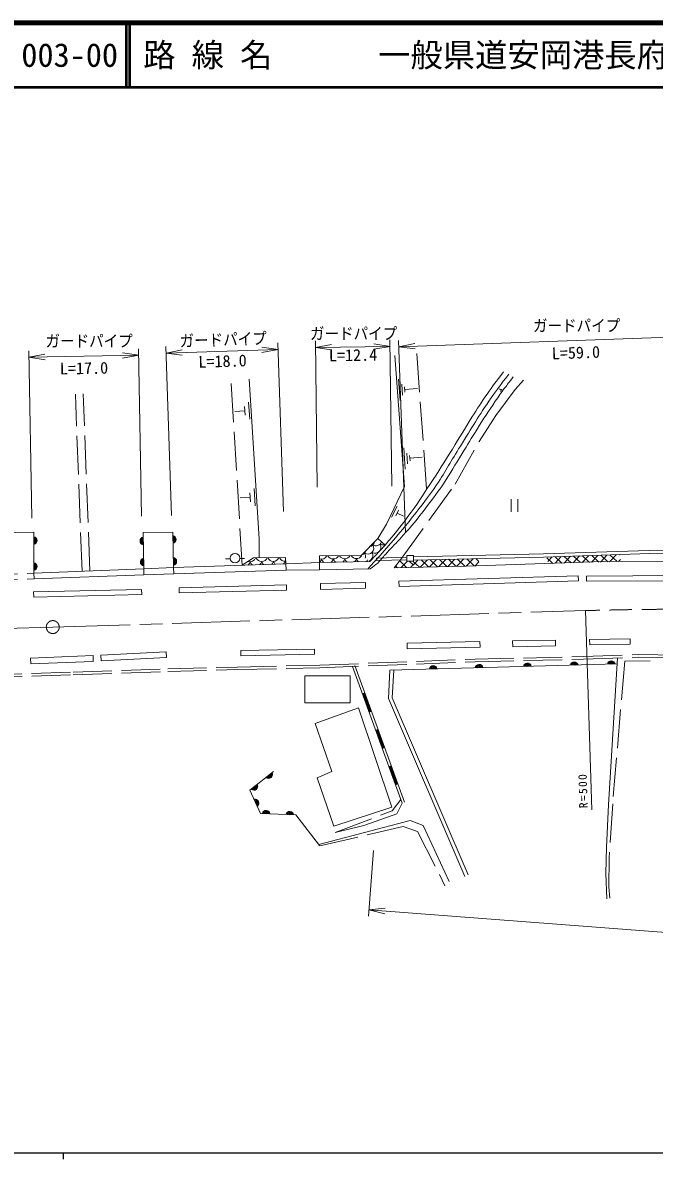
# Model space of a CAD drawing. Units: millimetres, scale not verified. Extents: x 40000 to 680000, y 20000 to 380000.
# Drawn here: x 161739 to 259467, y 204000 to 380000 of the extents above; entities that cross this region are included whole.
import ezdxf
from ezdxf.enums import TextEntityAlignment as Align

# ---------------------------------------------------------------- set-up
doc = ezdxf.new("R2010")
doc.units = ezdxf.units.MM
doc.header["$LTSCALE"] = 1000
doc.linetypes.add('CHAIN', pattern=[18.5, 12, -1.5, 3.5, -1.5])
doc.linetypes.add('DASHED', pattern=[7.5, 6, -1.5])
for name, color, linetype, lineweight in [('M-BGD', 7, 'Continuous', 13), ('M-BMK', 2, 'CHAIN', 13), ('M-STR-HTXT', 7, 'Continuous', 13), ('M-TTL', 2, 'Continuous', 140), ('M-TTL-BAND', 7, 'Continuous', 25), ('M-TTL-LINE', 7, 'Continuous', 50)]:
    doc.layers.add(name, color=color, linetype=linetype, lineweight=lineweight)
doc.layers.add('M-TTL-TXT', color=7, linetype='Continuous')
doc.styles.add('ＭＳ ゴシック', font='')
doc.styles.get('ＭＳ ゴシック').set_extended_font_data('MS Gothic')

# ---------------------------------------------------------------- blocks, each defined once
blk = doc.blocks.new('open_arrow')
at = {"color": 0, "linetype": 'Continuous', "lineweight": -2}
blk.add_lwpolyline([(7.5, 1.25), (0, 0), (7.5, -1.25)], dxfattribs=at)

msp = doc.modelspace()

# ---------------------------------------------------------------- hatches: boundary and pattern name
at = {"layer": 'M-BGD'}
h = msp.add_hatch(dxfattribs=at)
h.set_pattern_fill('USER', color=256, style=0, pattern_type=2)
h.set_pattern_definition([(46.918, (246039, 296888), (-730.38, 683.05), []), (136.918, (246039, 296888), (-683.05, -730.38), [])])
h.paths.add_polyline_path([(242822, 297257), (254073, 297634), (254330, 296566), (243084, 296266)])
h = msp.add_hatch(dxfattribs=at)
h.set_pattern_fill('USER', color=256, style=0, pattern_type=2)
h.set_pattern_definition([(45.33, (220715, 296048), (-711.2, 703), []), (135.33, (220715, 296048), (-703, -711.2), [])])
h.paths.add_polyline_path([(220022, 296608), (222232, 296620), (222203, 295661), (219204, 295593)])
h = msp.add_hatch(dxfattribs=at)
h.set_pattern_fill('USER', color=256, style=0, pattern_type=2)
h.set_pattern_definition([(46.276, (223881, 296340), (-722.68, 691.19), []), (136.276, (223881, 296340), (-691.19, -722.68), [])])
h.paths.add_polyline_path([(222243, 296793), (232278, 297017), (232401, 295915), (222203, 295661)])

# ---------------------------------------------------------------- linework, layer by layer
at = {"layer": 'M-BGD', "linetype": 'DASHED'}
for p, q in [((222712, 328792), (224233, 307672)), ((194008, 324116), (195691, 295995)), ((170925, 295052), (169892, 322475)), ((172124, 295097), (171091, 322521)), ((216461, 297105), (221172, 297251)), ((216474, 296705), (221184, 296851)), ((154916, 294475), (163468, 294766)), ((180461, 295418), (185075, 295634)), ((180495, 294518), (185109, 294635)), ((154939, 293676), (163502, 293867)), ((231730, 281432), (248531, 281834)), ((248531, 281834), (257041, 282163)), ((248543, 281434), (257046, 281763)), ((257041, 282163), (277349, 281907)), ((257046, 281763), (277345, 281507)), ((169529, 279423), (184175, 279935)), ((184175, 279935), (194986, 280227)), ((194986, 280227), (207697, 280519)), ((194996, 279827), (207709, 280119)), ((207697, 280519), (231730, 281432)), ((207709, 280119), (231742, 281033)), ((231742, 281033), (248543, 281434)), ((148125, 278766), (169529, 279423)), ((148139, 278366), (169542, 279024)), ((169542, 279024), (184187, 279535)), ((184187, 279535), (194996, 279827))]:
    msp.add_line(p, q, dxfattribs=at)
at = {"layer": 'M-BGD'}
for p, q in [((220148, 321477), (219902, 324811)), ((220503, 322341), (220380, 324008)), ((220889, 322789), (220828, 323622)), ((220858, 323206), (222803, 323349)), ((235782, 323078), (235517, 323281)), ((235903, 323237), (235660, 322919)), ((196074, 320559), (196157, 319232)), ((196696, 321264), (196862, 318610)), ((196115, 319895), (194567, 319798)), ((220932, 310849), (220688, 314160)), ((221285, 311707), (221163, 313363)), ((221668, 312152), (221607, 312980)), ((221638, 312566), (223569, 312708)), ((196944, 306504), (195368, 306406)), ((196901, 307180), (196986, 305829)), ((197534, 307897), (197704, 305197)), ((237315, 306245), (237315, 304245)), ((238365, 304245), (238365, 306245)), ((218819, 303418), (219676, 305142)), ((219464, 303635), (219893, 304496)), ((219678, 304065), (220684, 303566)), ((222232, 297293), (242337, 297741)), ((242337, 297741), (258700, 298289)), ((242351, 297241), (258712, 297789)), ((258700, 298289), (269000, 298435)), ((258712, 297789), (269002, 297935)), ((185075, 295634), (202446, 296224)), ((193130, 296988), (193842, 296998)), ((195338, 297027), (196040, 297022)), ((202446, 296224), (207657, 296420)), ((202446, 296224), (202480, 295225)), ((216461, 297105), (216474, 296705)), ((222243, 296793), (242351, 297241)), ((163468, 294766), (180461, 295418)), ((163502, 293867), (163468, 294766)), ((163502, 293867), (180495, 294518)), ((180495, 294518), (180461, 295418)), ((185075, 295634), (185109, 294635)), ((185109, 294635), (202480, 295225)), ((202480, 295225), (207657, 295284)), ((207657, 295284), (215485, 295449)), ((219962, 293519), (247701, 294360)), ((247726, 293561), (247701, 294360)), ((248987, 294322), (274047, 294448)), ((248992, 293522), (248987, 294322)), ((163413, 291851), (180139, 292251)), ((180159, 291451), (180139, 292251)), ((185921, 292494), (202551, 292936)), ((185942, 291694), (185921, 292494)), ((202573, 292137), (202551, 292936)), ((207810, 293154), (214764, 293333)), ((207833, 292254), (207810, 293154)), ((207833, 292254), (214788, 292433)), ((214788, 292433), (214764, 293333)), ((219986, 292719), (219962, 293519)), ((219986, 292719), (247726, 293561)), ((248992, 293522), (274051, 293648)), ((163432, 291051), (163413, 291851)), ((163432, 291051), (180159, 291451)), ((185942, 291694), (202573, 292137)), ((221224, 283944), (232498, 284188)), ((221244, 283044), (221224, 283944)), ((232518, 283288), (232498, 284188)), ((237553, 284268), (244160, 284398)), ((237570, 283368), (237553, 284268)), ((237570, 283368), (244177, 283498)), ((244177, 283498), (244160, 284398)), ((249460, 284477), (255748, 284585)), ((249474, 283677), (249460, 284477)), ((249474, 283677), (255762, 283786)), ((255748, 284585), (255762, 283786)), ((162941, 281621), (172616, 281994)), ((162976, 280721), (162941, 281621)), ((172651, 281095), (172616, 281994)), ((173814, 282064), (183936, 282603)), ((173862, 281166), (173814, 282064)), ((173862, 281166), (183984, 281704)), ((183984, 281704), (183936, 282603)), ((195481, 282769), (206876, 283013)), ((195498, 281969), (195481, 282769)), ((195498, 281969), (206893, 282213)), ((206876, 283013), (206893, 282213)), ((221244, 283044), (232518, 283288)), ((162976, 280721), (172651, 281095)), ((220454, 259164), (212759, 280311)), ((220830, 259301), (213134, 280448)), ((218542, 279760), (253731, 280709)), ((218315, 275332), (218542, 279760)), ((218921, 275441), (219142, 279729)), ((214675, 276216), (214299, 276079)), ((215400, 273287), (214374, 276107)), ((215475, 273315), (214449, 276134)), ((215550, 273342), (214524, 276161)), ((215625, 273369), (214599, 276189)), ((230138, 247801), (218315, 275332)), ((230689, 248038), (218921, 275441)), ((215325, 273260), (215701, 273397)), ((216726, 270578), (216351, 270441)), ((217452, 267649), (216426, 270468)), ((217527, 267677), (216501, 270496)), ((217602, 267704), (216576, 270523)), ((217677, 267731), (216651, 270550)), ((217377, 267622), (217752, 267759)), ((218778, 264939), (218402, 264803)), ((219504, 262011), (218478, 264830)), ((219579, 262038), (218553, 264857)), ((219654, 262066), (218628, 264885)), ((219729, 262093), (218703, 264912)), ((219428, 261984), (219804, 262120))]:
    msp.add_line(p, q, dxfattribs=at)
for points in [[(216698, 300105), (218017, 302357), (220830, 308165), (219332, 328454)], [(198328, 297134), (198327, 300055), (196774, 324800)], [(154916, 294475), (154777, 300941), (163442, 301128), (163468, 294766)], [(180461, 295418), (180369, 301035), (184947, 301100), (185075, 295634)], [(207657, 295284), (207657, 296420), (207657, 297427), (214117, 297508), (216698, 300105), (217819, 299082), (215432, 296566), (207657, 296420)], [(220193, 296820), (219204, 295593), (230427, 295850), (251539, 296544), (270568, 296691), (274707, 296581), (274653, 297886)], [(195691, 295995), (197426, 297120), (202410, 297201), (202446, 296224)], [(253776, 281637), (252381, 258894), (252064, 252319), (251991, 248265), (252137, 244320)], [(200565, 264061), (196888, 261139), (198520, 257559), (204023, 257316)], [(220454, 259164), (219611, 257485), (214530, 255683), (210083, 254612)], [(207565, 252738), (221712, 256439), (223685, 255685), (227751, 247016)]]:
    msp.add_lwpolyline(points, dxfattribs=at)
at = {"layer": 'M-BGD', "linetype": 'DASHED'}
for points in [[(220193, 296820), (228666, 308546), (232355, 315157), (234939, 319202), (237934, 323183), (239213, 324644)], [(258858, 281167), (254897, 281119), (253036, 259033), (252467, 250644), (252443, 246188), (252613, 244459)], [(210083, 254612), (218897, 257956), (220246, 259736)], [(204023, 257316), (207728, 252513), (220588, 255534), (222853, 254780), (227071, 246352)]]:
    msp.add_lwpolyline(points, dxfattribs=at)
at = {"layer": 'M-BGD'}
for points in [[(221172, 296620), (222232, 296620), (222232, 297508), (221172, 297508)], [(205411, 278843), (212424, 278843), (212424, 274704), (205411, 274703)], [(207280, 263052), (209886, 255565), (218834, 258523), (213717, 273908), (207012, 271489), (209569, 264030)]]:
    msp.add_lwpolyline(points, close=True, dxfattribs=at)
msp.add_circle((194590, 297086), 750, dxfattribs=at)
for centre, radius, start, end in [((163337, 299803), 610, 280.62359, 79.84588), ((163337, 299803), 488, 283.26171, 77.20775), ((163337, 299803), 366, 287.72516, 72.74431), ((163337, 299803), 244, 297.03102, 63.43845), ((163337, 299803), 122, 334.60913, 25.86034), ((180500, 299756), 610, 101.32471, 260.54699), ((180500, 299756), 488, 103.96283, 257.90887), ((180500, 299756), 366, 108.42628, 253.44542), ((180500, 299756), 244, 117.73214, 244.13957), ((180500, 299756), 122, 155.31025, 206.56146), ((184863, 299968), 610, 281.73338, 80.95567), ((184863, 299968), 488, 284.3715, 78.31755), ((184863, 299968), 366, 288.83495, 73.8541), ((184863, 299968), 244, 298.14081, 64.54824), ((184863, 299968), 122, 335.71892, 26.97013), ((215262, 299773), 929, 282.89097, 347.46865), ((216255, 298786), 929, 239.42996, 30.92989), ((216393, 299918), 929, 239.42996, 339.37554), ((217524, 300063), 929, 239.42996, 283.1609), ((207981, 297870), 929, 249.55668, 332.50169), ((209781, 297892), 929, 208.93815, 332.50177), ((211581, 297915), 929, 208.93807, 332.50185), ((213381, 297938), 929, 208.93799, 329.30738), ((213993, 298496), 929, 282.89057, 347.46906), ((215124, 298641), 929, 239.42996, 30.92989), ((213855, 297364), 929, 341.25883, 30.92989), ((214986, 297509), 929, 291.30927, 30.92989), ((163354, 295782), 610, 280.62359, 79.84588), ((163354, 295782), 488, 283.26171, 77.20775), ((163354, 295782), 366, 287.72516, 72.74431), ((163354, 295782), 244, 297.03102, 63.43845), ((163354, 295782), 122, 334.60913, 25.86034), ((180553, 296485), 610, 101.32471, 260.54699), ((180553, 296485), 488, 103.96283, 257.90887), ((180553, 296485), 366, 108.42628, 253.44542), ((180553, 296485), 244, 117.73214, 244.13957), ((180553, 296485), 122, 155.31025, 206.56146), ((184943, 296579), 610, 281.73338, 80.95567), ((184943, 296579), 488, 284.3715, 78.31755), ((184943, 296579), 366, 288.83495, 73.8541), ((184943, 296579), 244, 298.14081, 64.54824), ((184943, 296579), 122, 335.71892, 26.97013), ((196911, 297461), 929, 250.59149, 338.79434), ((196022, 296747), 929, 309.09419, 346.68322), ((197822, 296776), 929, 195.18329, 231.66015), ((198711, 297490), 929, 203.07218, 338.79437), ((197822, 296776), 929, 312.22957, 346.68322), ((199622, 296805), 929, 195.18329, 228.71549), ((200510, 297520), 929, 203.07214, 338.79441), ((199622, 296805), 929, 315.17423, 346.68322), ((201422, 296835), 929, 195.18329, 225.92383), ((202310, 297549), 929, 203.0721, 277.47242), ((201422, 296835), 929, 317.96589, 346.68322), ((203221, 296864), 929, 195.18329, 212.77626), ((207090, 297158), 929, 307.61872, 346.46989), ((208890, 297181), 929, 194.96996, 233.6774), ((208890, 297181), 929, 308.47583, 346.46989), ((210690, 297204), 929, 194.96996, 232.55334), ((210690, 297204), 929, 309.59988, 346.46989), ((212489, 297226), 929, 194.96996, 231.45634), ((212489, 297226), 929, 310.69689, 346.46989), ((214289, 297249), 929, 194.96996, 230.38414), ((214289, 297249), 929, 311.76909, 331.22137), ((216117, 297654), 929, 239.42996, 242.26114), ((214848, 296377), 929, 28.06108, 30.92989), ((225274, 279831), 610, 11.93494, 171.15723), ((225274, 279831), 488, 14.57306, 168.5191), ((225274, 279831), 366, 19.03651, 164.05566), ((225274, 279831), 244, 28.34237, 154.7498), ((225274, 279831), 122, 65.92048, 117.17169), ((232359, 280023), 610, 11.93494, 171.15723), ((232359, 280023), 488, 14.57306, 168.5191), ((232359, 280023), 366, 19.03651, 164.05566), ((232359, 280023), 244, 28.34237, 154.7498), ((232359, 280023), 122, 65.92048, 117.17169), ((239834, 280224), 610, 11.93494, 171.15723), ((239834, 280224), 488, 14.57306, 168.5191), ((239834, 280224), 366, 19.03651, 164.05566), ((239834, 280224), 244, 28.34237, 154.7498), ((239834, 280224), 122, 65.92048, 117.17169), ((247076, 280420), 610, 11.93494, 171.15723), ((247076, 280420), 488, 14.57306, 168.5191), ((247076, 280420), 366, 19.03651, 164.05566), ((247076, 280420), 244, 28.34237, 154.7498), ((247076, 280420), 122, 65.92048, 117.17169), ((252809, 280574), 610, 11.93494, 171.15723), ((252809, 280574), 488, 14.57306, 168.5191), ((252809, 280574), 366, 19.03651, 164.05566), ((252809, 280574), 244, 28.34237, 154.7498), ((252809, 280574), 122, 65.92048, 117.17169), ((199790, 263585), 610, 228.86329, 28.08558), ((199790, 263585), 488, 231.50142, 25.44746), ((199790, 263585), 366, 235.96486, 20.98401), ((199790, 263585), 244, 245.27072, 11.67815), ((199790, 263585), 122, 282.84883, 334.10004), ((197494, 261761), 610, 228.86329, 28.08558), ((197494, 261761), 488, 231.50142, 25.44746), ((197494, 261761), 366, 235.96486, 20.98401), ((197494, 261761), 244, 245.27072, 11.67815), ((197494, 261761), 122, 282.84883, 334.10004), ((197672, 259153), 610, 304.89172, 104.114), ((197672, 259153), 488, 307.52984, 101.47588), ((197672, 259153), 366, 311.99329, 97.01243), ((197672, 259153), 244, 321.29915, 87.70658), ((197672, 259153), 122, 358.87726, 50.12847), ((199410, 257410), 610, 7.8555, 167.07778), ((199410, 257410), 488, 10.49362, 164.43966), ((199410, 257410), 366, 14.95707, 159.97622), ((199410, 257410), 244, 24.26293, 150.67036), ((199410, 257410), 122, 61.84104, 113.09225), ((203072, 257248), 610, 7.8555, 167.07778), ((203072, 257248), 488, 10.49362, 164.43966), ((203072, 257248), 366, 14.95707, 159.97622), ((203072, 257248), 244, 24.26293, 150.67036), ((203072, 257248), 122, 61.84104, 113.09225)]:
    msp.add_arc(centre, radius, start, end, dxfattribs=at)
for points, knots in [([(217819, 299082), (219554, 301164), (220036, 301748), (221358, 303532), (222757, 305421), (223463, 306536), (224755, 308500), (226147, 310616), (226882, 311830), (228224, 313978), (229422, 315896), (230045, 317000), (231256, 318909), (232151, 320319), (232638, 321119), (233593, 322488), (234550, 323860), (234895, 324304), (236150, 325922)], [0, 0, 0, 0, 1, 1, 1, 2, 2, 2, 3, 3, 3, 4, 4, 4, 5, 5, 5, 6, 6, 6, 6]), ([(215189, 295498), (216600, 297009), (216969, 297419), (218079, 298679), (219689, 300507), (220574, 301548), (222072, 303468), (223564, 305379), (224407, 306449), (225773, 308452), (227319, 310716), (228002, 312102), (229458, 314425), (231301, 317366), (232239, 319078), (234247, 321909), (235273, 323355), (235618, 323845), (236942, 325561)], [0, 0, 0, 0, 1, 1, 1, 2, 2, 2, 3, 3, 3, 4, 4, 4, 5, 5, 5, 6, 6, 6, 6]), ([(215485, 295449), (216052, 295813), (216239, 295944), (216670, 296326), (217194, 296791), (217381, 297157), (217855, 297673), (218717, 298611), (219243, 299096), (220095, 300043), (221551, 301663), (222347, 302592), (223682, 304313), (224959, 305957), (225672, 306885), (226832, 308614), (228024, 310393), (228596, 311451), (229721, 313273), (230637, 314755), (231132, 315597), (232059, 317072), (233129, 318775), (233736, 319726), (234867, 321390), (235409, 322187), (235719, 322630), (236295, 323403), (236809, 324091), (236983, 324313), (237643, 325140)], [0, 0, 0, 0, 1, 1, 1, 2, 2, 2, 3, 3, 3, 4, 4, 4, 5, 5, 5, 6, 6, 6, 7, 7, 7, 8, 8, 8, 9, 9, 9, 10, 10, 10, 10])]:
    msp.add_open_spline(points, degree=3, knots=knots, dxfattribs=at)
at = {"layer": 'M-BMK'}
for p, q in [((166385, 286414), (248849, 288960)), ((66582, 283393), (166385, 286414))]:
    msp.add_line(p, q, dxfattribs=at)
msp.add_circle((166385, 286414), 1000, dxfattribs=at)
msp.add_arc((263532, -210825), 500000, 85.07389, 91.68282, dxfattribs=at)
at = {"layer": 'M-STR-HTXT'}
for p, q in [((218863, 308247), (218559, 330881)), ((219931, 329817), (274296, 331782)), ((163140, 303272), (162668, 329191)), ((180140, 303582), (179668, 329501)), ((184758, 303717), (183889, 329839)), ((183922, 328839), (201242, 329415)), ((202078, 304293), (201209, 330415)), ((207323, 308092), (207019, 330726)), ((207033, 329726), (218573, 329881)), ((220972, 301016), (219895, 330817)), ((162686, 328191), (179686, 328501)), ((248849, 288960), (249814, 258094)), ((216011, 251826), (215232, 241641)), ((215308, 242638), (561136, 216188))]:
    msp.add_line(p, q, dxfattribs=at)
at = {"layer": 'M-TTL'}
msp.add_line((680000, 380000), (40000, 380000), dxfattribs=at)
at = {"layer": 'M-TTL-BAND'}
for p, q in [((40000, 205000), (579000, 205000)), ((168000, 205000), (168000, 204000))]:
    msp.add_line(p, q, dxfattribs=at)
at = {"layer": 'M-TTL-LINE'}
for p, q in [((177750, 380000), (177750, 370000)), ((178250, 380000), (178250, 370000)), ((40000, 370000), (680000, 370000))]:
    msp.add_line(p, q, dxfattribs=at)

# ---------------------------------------------------------------- block references
at = {"layer": 'M-STR-HTXT', "xscale": 333, "yscale": 333}
for p, rotation in [((183922, 328839), 1.9), ((201242, 329415), 181.9), ((207033, 329726), 0.8), ((218573, 329881), 180.8), ((219931, 329817), 2.1), ((162686, 328191), 1), ((179686, 328501), 181), ((215308, 242638), 355.6)]:
    msp.add_blockref('open_arrow', p, dxfattribs=dict(at, rotation=rotation))

# ---------------------------------------------------------------- texts
at = {"layer": 'M-STR-HTXT', "style": 'ＭＳ ゴシック', "width": 0.9}
for p in [(206184, 331869), (240699, 333101), (165258, 330718)]:
    msp.add_text('ガードパイプ', height=1833, dxfattribs=at).set_placement(p, align=Align.MIDDLE_LEFT)
msp.add_text('ガードパイプ', height=1833, rotation=1.905, dxfattribs=at).set_placement((186004, 330705), align=Align.MIDDLE_LEFT)
at = {"layer": 'M-STR-HTXT', "style": 'ＭＳ ゴシック'}
for s, rotation, p in [('L=12.4', 0.769, (212871, 327062)), ('L=59.0', 2.069, (247392, 327448)), ('L=17.0', 1.044, (171240, 325040)), ('L=18.0', 1.905, (192704, 326130))]:
    msp.add_text(s, height=1833, rotation=rotation, dxfattribs=at).set_placement(p, align=Align.BOTTOM_CENTER)
at = {"layer": 'M-STR-HTXT', "insert": (248525, 258361), "char_height": 1320, "attachment_point": 4, "rotation": 91.792, "style": 'ＭＳ ゴシック'}
msp.add_mtext('\\T1.22;R=500', dxfattribs=at)
at = {"layer": 'M-TTL-TXT', "style": 'ＭＳ ゴシック'}
for s, p in [('003-00', (161521, 375000)), ('路 線 名', (180380, 375000)), ('一般県道安岡港長府線', (216734, 375000))]:
    msp.add_text(s, height=3666, dxfattribs=at).set_placement(p, align=Align.MIDDLE_LEFT)

doc.saveas('drawing.dxf')
